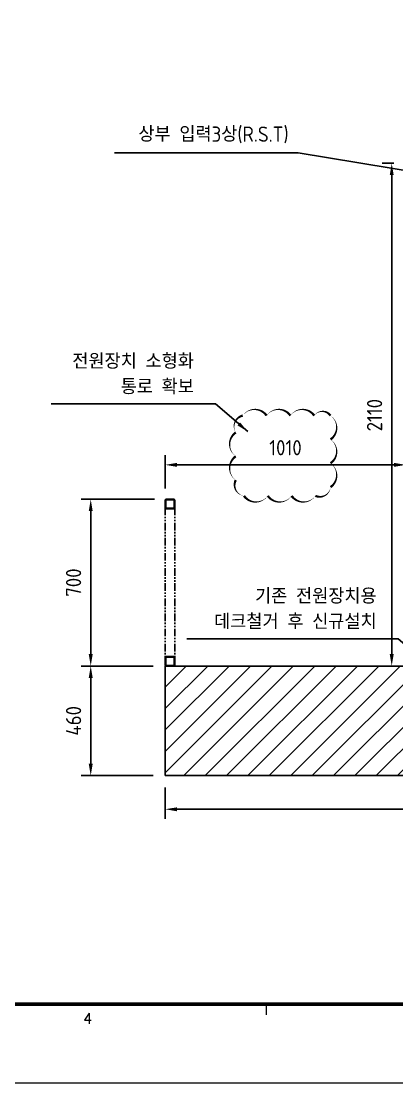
# Model space of a CAD drawing. Header units: millimetres. Extents: x 0 to 37514, y 0 to 8910.
# Drawn here: x 18442 to 20018, y 0 to 4455 of the extents above; entities that cross this region are included whole.
import ezdxf
from ezdxf.enums import TextEntityAlignment as Align

# ---------------------------------------------------------------- set-up
doc = ezdxf.new("R2010")
doc.units = ezdxf.units.MM
doc.linetypes.add('PHANTOM', pattern=[63.5, 31.75, -6.35, 6.35, -6.35, 6.35, -6.35])
doc.layers.add('SHEET', color=3, linetype='Continuous')
doc.styles.add('HYUNDAI-STEEL', font='romans.shx', dxfattribs={"width": 0.75, "bigfont": 'whgtxt.shx'})
doc.styles.get("Standard").update_dxf_attribs({"font": 'ISOCP.SHX', "bigfont": 'WHGTXT.SHX'})
doc.dimstyles.new('PS-20', dxfattribs={"dimscale": 20, "dimtxt": 3.2, "dimasz": 2.5, "dimexe": 2, "dimexo": 2.5, "dimgap": 2, "dimtad": 1, "dimtoh": 1, "dimrnd": 0.05, "dimzin": 12, "dimdsep": 46, "dimtxsty": 'Standard', "dimcen": 0, "dimclrt": 2, "dimazin": 3, "dimtfac": 1, "dimtofl": 0, "dimtmove": 0, "dimatfit": 3, "dimfxl": 0, "dimtolj": 1, "dimtzin": 0, "dimarcsym": 0})

# ---------------------------------------------------------------- blocks, each defined once
blk = doc.blocks.new('*D225')
at = {"color": 0, "lineweight": -2}
for p, q in [((18996.1, 1749), (18693.6, 1749)), ((18733.6, 1699), (18733.6, 1339)), ((18996.1, 1289), (18693.6, 1289))]:
    blk.add_line(p, q, dxfattribs=at)
at = {"color": 0}
for points in [[(18725.2, 1699), (18741.9, 1699), (18733.6, 1749)], [(18725.2, 1339), (18741.9, 1339), (18733.6, 1289)]]:
    blk.add_solid(points, dxfattribs=at)
at = {"layer": 'Defpoints', "color": 0}
for p in [(19046.1, 1749), (18733.6, 1289), (19046.1, 1289)]:
    blk.add_point(p, dxfattribs=at)
at = {"color": 2, "insert": (18661.6, 1519), "char_height": 64, "attachment_point": 5, "rotation": 90}
blk.add_mtext('\\A1;460', dxfattribs=at)
blk = doc.blocks.new('*D226')
at = {"color": 0, "lineweight": -2}
for p, q in [((19046.1, 1239), (19046.1, 1107.8)), ((23046.1, 1239), (23046.1, 1107.8)), ((19096.1, 1147.8), (22996.1, 1147.8))]:
    blk.add_line(p, q, dxfattribs=at)
at = {"color": 0}
for points in [[(19096.1, 1156.1), (19096.1, 1139.4), (19046.1, 1147.8)], [(22996.1, 1156.1), (22996.1, 1139.4), (23046.1, 1147.8)]]:
    blk.add_solid(points, dxfattribs=at)
at = {"layer": 'Defpoints', "color": 0}
for p in [(19046.1, 1289), (23046.1, 1289), (23046.1, 1147.8)]:
    blk.add_point(p, dxfattribs=at)
at = {"color": 2, "insert": (21046.1, 1219.8), "char_height": 64, "attachment_point": 5}
blk.add_mtext('\\A1;4000', dxfattribs=at)
blk = doc.blocks.new('*D229')
at = {"color": 0, "lineweight": -2}
for p, q in [((19000.7, 2449), (18693.6, 2449)), ((18733.6, 1799), (18733.6, 2399)), ((18996.1, 1749), (18693.6, 1749))]:
    blk.add_line(p, q, dxfattribs=at)
at = {"color": 0}
for points in [[(18725.2, 2399), (18741.9, 2399), (18733.6, 2449)], [(18725.2, 1799), (18741.9, 1799), (18733.6, 1749)]]:
    blk.add_solid(points, dxfattribs=at)
at = {"layer": 'Defpoints', "color": 0}
for p in [(18733.6, 2449), (19050.7, 2449), (19046.1, 1749)]:
    blk.add_point(p, dxfattribs=at)
at = {"color": 2, "insert": (18661.6, 2099), "char_height": 64, "attachment_point": 5, "rotation": 90}
blk.add_mtext('\\A1;700', dxfattribs=at)
blk = doc.blocks.new('HYUNDAI-STEEL_A1-OUT')
at = {"layer": 'Defpoints', "linetype": 'Continuous', "lineweight": 0}
blk.add_lwpolyline([(841, 594), (0, 594), (0, 0), (841, 0)], close=True, dxfattribs=at)
at = {"layer": 'SHEET', "color": 3, "linetype": 'Continuous', "lineweight": 0}
blk.add_line((432, 22), (432, 19), dxfattribs=at)
at = {"layer": 'SHEET', "color": 4, "linetype": 'Continuous', "lineweight": 0, "const_width": 1, "flags": 128}
blk.add_lwpolyline([(829, 22), (829, 572), (32, 572), (32, 22), (829, 22)], dxfattribs=at)
at = {"layer": 'SHEET', "color": 2, "linetype": 'Continuous', "lineweight": 0, "style": 'HYUNDAI-STEEL'}
blk.add_text('4', height=3, dxfattribs=at).set_placement((382, 18), align=Align.MIDDLE_CENTER)
blk = doc.blocks.new('*D199')
at = {"color": 0, "lineweight": -2}
for p, q in [((20006.1, 3859), (19957.1, 3859)), ((19997.1, 1799), (19997.1, 3809)), ((20006.1, 1749), (19957.1, 1749))]:
    blk.add_line(p, q, dxfattribs=at)
at = {"color": 0}
for points in [[(19988.7, 3809), (20005.4, 3809), (19997.1, 3859)], [(19988.7, 1799), (20005.4, 1799), (19997.1, 1749)]]:
    blk.add_solid(points, dxfattribs=at)
at = {"layer": 'Defpoints', "color": 0}
for p in [(19997.1, 3859), (20056.1, 3859), (20056.1, 1749)]:
    blk.add_point(p, dxfattribs=at)
at = {"color": 2, "insert": (19925.1, 2801.8), "char_height": 64, "attachment_point": 5, "rotation": 90}
blk.add_mtext('\\A1;2110', dxfattribs=at)
blk = doc.blocks.new('*D235')
at = {"color": 0, "lineweight": -2}
for p, q in [((19046.1, 2494.4), (19046.1, 2633.2)), ((20056.1, 1799), (20056.1, 2633.2)), ((19096.1, 2593.2), (20006.1, 2593.2))]:
    blk.add_line(p, q, dxfattribs=at)
at = {"color": 0}
for points in [[(19096.1, 2601.6), (19096.1, 2584.9), (19046.1, 2593.2)], [(20006.1, 2601.6), (20006.1, 2584.9), (20056.1, 2593.2)]]:
    blk.add_solid(points, dxfattribs=at)
at = {"layer": 'Defpoints', "color": 0}
for p in [(20056.1, 2593.2), (19046.1, 2444.4), (20056.1, 1749)]:
    blk.add_point(p, dxfattribs=at)
at = {"color": 2, "insert": (19551.1, 2665.2), "char_height": 64, "attachment_point": 5}
blk.add_mtext('\\A1;1010', dxfattribs=at)

msp = doc.modelspace()

# ---------------------------------------------------------------- hatches: boundary and pattern name
h = msp.add_hatch()
h.set_pattern_fill('ANSI31', color=250, scale=20)
h.set_pattern_definition([(45, (8921.596, -6847.837), (-44.90128, 44.90128), [])])
h.paths.add_polyline_path([(23046.111, 1289.003), (23046.111, 1749.003), (19046.111, 1749.003), (19046.111, 1289.003)])
h.paths.add_polyline_path([(20571.715, 1430.827), (20892.215, 1430.827), (20892.215, 1582.218), (20571.715, 1582.218)], flags=16)

# ---------------------------------------------------------------- linework, layer by layer
at = {"color": 2, "linetype": 'PHANTOM'}
for p, q in [((19046.111, 2413.603), (19046.111, 1784.403)), ((19086.111, 2413.603), (19086.111, 1784.403))]:
    msp.add_line(p, q, dxfattribs=at)
at = {"color": 250}
for p, q in [((19046.111, 1749.003), (19046.111, 1289.003)), ((19046.111, 1749.003), (23046.111, 1749.003)), ((19046.111, 1289.003), (23046.111, 1289.003))]:
    msp.add_line(p, q, dxfattribs=at)
at = {"color": 1}
msp.add_lwpolyline([(19740.139, 2799.854, 0, 10, -0.52056705), (19740.139, 2699.854, 0, 10, -0.52056705), (19740.139, 2599.854, 0, 10, -0.52056705), (19740.139, 2499.854, 0, 10, -0.52056705), (19676.694, 2463.299, 0, 10, -0.52056705), (19576.694, 2463.299, 0, 10, -0.52056705), (19476.694, 2463.299, 0, 10, -0.52056705), (19376.694, 2463.299, 0, 10, -0.52056705), (19342.518, 2529.124, 0, 10, -0.52056705), (19342.518, 2629.124, 0, 10, -0.52056705), (19342.518, 2729.124, 0, 10, -0.52056705), (19371.789, 2799.854, 0, 10, -0.52056705), (19471.789, 2799.854, 0, 10, -0.52056705), (19571.789, 2799.854, 0, 10, -0.52056705), (19671.789, 2799.854, 0, 10, -0.52056705)], format="xyseb", close=True, dxfattribs=at)
at = {"color": 2, "linetype": 'PHANTOM'}
for points in [[(19081.511, 2449.003, -0.41421356), (19086.111, 2444.403), (19086.111, 2413.603, -0.41421356), (19081.511, 2409.003), (19050.711, 2409.003, -0.41421356), (19046.111, 2413.603), (19046.111, 2444.403, -0.41421356), (19050.711, 2449.003)], [(19081.511, 2446.703, -0.41421356), (19083.811, 2444.403), (19083.811, 2413.603, -0.41421356), (19081.511, 2411.303), (19050.711, 2411.303, -0.41421356), (19048.411, 2413.603), (19048.411, 2444.403, -0.41421356), (19050.711, 2446.703)], [(19081.511, 1789.003, -0.41421356), (19086.111, 1784.403), (19086.111, 1753.603, -0.41421356), (19081.511, 1749.003), (19050.711, 1749.003, -0.41421356), (19046.111, 1753.603), (19046.111, 1784.403, -0.41421356), (19050.711, 1789.003)], [(19081.511, 1786.703, -0.41421356), (19083.811, 1784.403), (19083.811, 1753.603, -0.41421356), (19081.511, 1751.303), (19050.711, 1751.303, -0.41421356), (19048.411, 1753.603), (19048.411, 1784.403, -0.41421356), (19050.711, 1786.703)]]:
    msp.add_lwpolyline(points, format="xyb", close=True, dxfattribs=at)

# ---------------------------------------------------------------- block references
at = {"layer": 'SHEET', "xscale": 15, "yscale": 15, "zscale": 15}
msp.add_blockref('HYUNDAI-STEEL_A1-OUT', (12990.635, 0), dxfattribs=at)

# ---------------------------------------------------------------- texts
at = {"color": 2, "linetype": 'PHANTOM'}
for p in [(19084.661, 2423.403), (19084.661, 1763.403)]:
    msp.add_text('40X40X2.3t-100L', height=0.6, rotation=270, dxfattribs=at).set_placement(p, align=Align.MIDDLE_LEFT)
at = {"color": 2, "insert": (19564.219, 3942.866), "char_height": 64, "attachment_point": 9}
msp.add_mtext('상부 입력3상(R.S.T)', dxfattribs=at)
at = {"color": 1, "char_height": 64, "attachment_point": 9}
for s, insert in [('전원장치 소형화\\P통로 확보', (19166.67, 2889.457)), ('기존 전원장치용\\P데크철거 후 신규설치', (19933.903, 1903.649))]:
    msp.add_mtext(s, dxfattribs=dict(at, insert=insert))

# ---------------------------------------------------------------- dimensions: what is measured, and where the dimension line sits
dim = msp.add_linear_dim(base=(19997.081, 3859.003), p1=(20056.111, 1749.003), p2=(20056.111, 3859.003), angle=90, dimstyle='PS-20')
dim.commit()
dim.dimension.update_dxf_attribs({"geometry": '*D199', "text_midpoint": (19997.081, 2801.835), "dimtype": 160})
dim = msp.add_linear_dim(base=(20056.111, 2593.22), p1=(19046.111, 2444.403), p2=(20056.111, 1749.003), dimstyle='PS-20')
dim.commit()
dim.dimension.update_dxf_attribs({"geometry": '*D235', "text_midpoint": (19551.111, 2665.22)})
for base, p2, picture, middle in [((18733.569, 2449.003), (19050.711, 2449.003), '*D229', (18661.569, 2099.003)), ((18733.569, 1289.003), (19046.111, 1289.003), '*D225', (18661.569, 1519.003))]:
    dim = msp.add_linear_dim(base=base, p1=(19046.111, 1749.003), p2=p2, angle=90, dimstyle='PS-20')
    dim.commit()
    dim.dimension.update_dxf_attribs({"geometry": picture, "text_midpoint": middle})
dim = msp.add_linear_dim(base=(23046.111, 1147.776), p1=(19046.111, 1289.003), p2=(23046.111, 1289.003), dimstyle='PS-20')
dim.commit()
dim.dimension.update_dxf_attribs({"geometry": '*D226', "text_midpoint": (21046.111, 1147.776), "dimtype": 160})

# ---------------------------------------------------------------- leaders
at = {"annotation_type": 0, "has_hookline": 1, "hookline_direction": 1, "text_width": 730.375}
msp.add_leader([(20316.277, 3786.003), (19604.219, 3902.866)], dimstyle='PS-20', override={"dimgap": 2, "dimtad": 1}, dxfattribs=at)
at = {"color": 1, "annotation_type": 0, "has_hookline": 1, "hookline_direction": 1}
for points, text_width in [([(19392.867, 2732.594), (19256.67, 2849.457), (19206.67, 2849.457)], 598.667), ([(20160.1, 1746.786), (20023.903, 1863.649), (19973.903, 1863.649)], 797.333)]:
    msp.add_leader(points, dimstyle='PS-20', override={"dimgap": 2, "dimtad": 1}, dxfattribs=dict(at, text_width=text_width))

doc.saveas('drawing.dxf')
